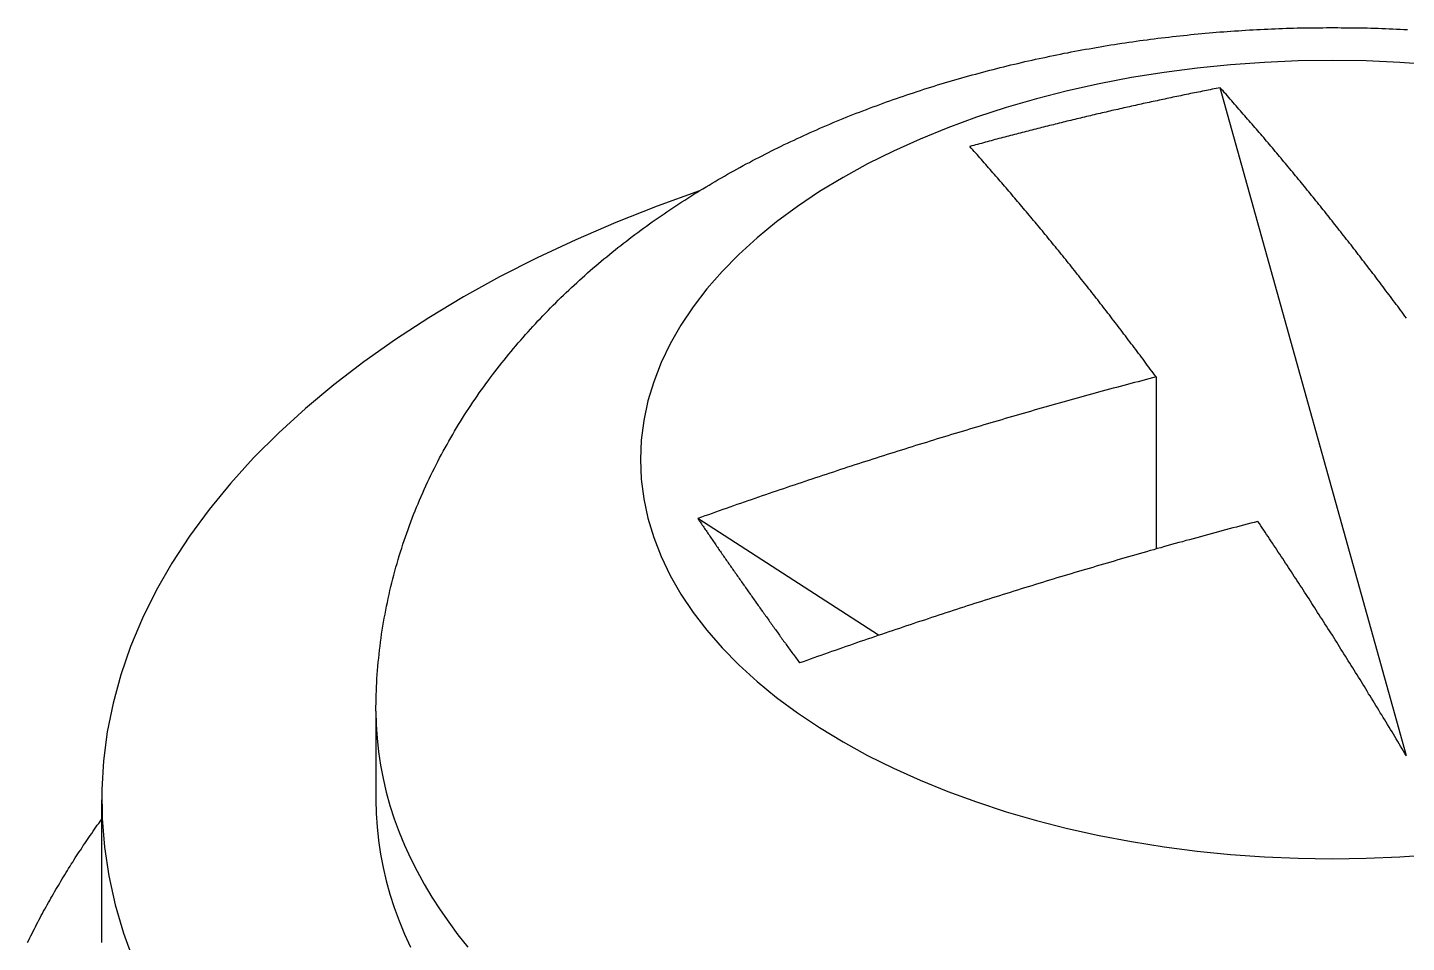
# Model space of a CAD drawing. Extents: x 3.27 to 9.48, y 3.29 to 7.63.
# Drawn here: x 7.5363 to 7.6668, y 7.3046 to 7.3913 of the extents above; entities that cross this region are included whole.
import ezdxf

# ---------------------------------------------------------------- set-up
doc = ezdxf.new("R2010")
doc.units = 0
doc.layers.add('VISIBLE_EDGES_ANSI_', color=7, linetype='CONTINUOUS')
doc.layers.add('VISIBLE_TANGENT_EDGES_ANSI', color=7, linetype='CONTINUOUS')

msp = doc.modelspace()

# ---------------------------------------------------------------- linework, layer by layer
at = {"layer": 'VISIBLE_EDGES_ANSI_'}
for p, q in [((7.66683, 7.32229), (7.6492, 7.38558)), ((7.64313, 7.35819), (7.64313, 7.34189)), ((7.61685, 7.33371), (7.59973, 7.34478)), ((7.56925, 7.32653), (7.56925, 7.31811)), ((7.54327, 7.31811), (7.54327, 7.30461))]:
    msp.add_line(p, q, dxfattribs=at)
for points in [[(7.56925, 7.32653, 0), (7.56925, 7.32691, 0), (7.56926, 7.3273, 0), (7.56927, 7.32768, 0), (7.56928, 7.32807, 0), (7.56929, 7.32846, 0), (7.56931, 7.32884, 0), (7.56933, 7.32923, 0), (7.56935, 7.32961, 0), (7.56938, 7.32999, 0), (7.5694, 7.33038, 0), (7.56944, 7.33076, 0), (7.56947, 7.33115, 0), (7.56951, 7.33153, 0), (7.56955, 7.33191, 0), (7.56959, 7.33229, 0), (7.56964, 7.33267, 0), (7.56969, 7.33306, 0), (7.56974, 7.33344, 0), (7.56979, 7.33382, 0), (7.56985, 7.33419, 0), (7.56991, 7.33457, 0), (7.56997, 7.33495, 0), (7.57004, 7.33533, 0), (7.57011, 7.33571, 0), (7.57018, 7.33608, 0), (7.57025, 7.33646, 0), (7.57033, 7.33683, 0), (7.57041, 7.3372, 0), (7.57049, 7.33758, 0), (7.57058, 7.33795, 0), (7.57067, 7.33832, 0), (7.57076, 7.33869, 0), (7.57085, 7.33906, 0), (7.57095, 7.33942, 0), (7.57104, 7.33979, 0), (7.57114, 7.34016, 0), (7.57125, 7.34052, 0), (7.57135, 7.34088, 0), (7.57146, 7.34125, 0), (7.57157, 7.34161, 0), (7.57169, 7.34197, 0), (7.5718, 7.34233, 0), (7.57192, 7.34268, 0), (7.57204, 7.34304, 0), (7.57217, 7.34339, 0), (7.57229, 7.34375, 0), (7.57242, 7.3441, 0), (7.57255, 7.34445, 0), (7.57268, 7.3448, 0), (7.57282, 7.34515, 0), (7.57296, 7.34549, 0), (7.5731, 7.34584, 0), (7.57324, 7.34618, 0), (7.57338, 7.34652, 0), (7.57353, 7.34686, 0), (7.57368, 7.3472, 0), (7.57383, 7.34754, 0), (7.57398, 7.34788, 0), (7.57414, 7.34821, 0), (7.5743, 7.34854, 0), (7.57446, 7.34888, 0), (7.57462, 7.34921, 0), (7.57478, 7.34953, 0), (7.57494, 7.34986, 0), (7.57511, 7.35019, 0), (7.57528, 7.35051, 0), (7.57545, 7.35083, 0), (7.57563, 7.35116, 0), (7.5758, 7.35147, 0), (7.57598, 7.35179, 0), (7.57616, 7.35211, 0), (7.57634, 7.35242, 0), (7.57652, 7.35274, 0), (7.5767, 7.35305, 0), (7.57689, 7.35336, 0), (7.57708, 7.35367, 0), (7.57727, 7.35398, 0), (7.57746, 7.35428, 0), (7.57765, 7.35459, 0), (7.57784, 7.35489, 0), (7.57804, 7.35519, 0), (7.57824, 7.35549, 0), (7.57844, 7.35579, 0), (7.57864, 7.35608, 0), (7.57884, 7.35638, 0), (7.57904, 7.35667, 0), (7.57925, 7.35696, 0), (7.57946, 7.35725, 0), (7.57967, 7.35754, 0), (7.57988, 7.35783, 0), (7.58009, 7.35812, 0), (7.5803, 7.3584, 0), (7.58051, 7.35868, 0), (7.58073, 7.35896, 0), (7.58095, 7.35924, 0), (7.58116, 7.35952, 0), (7.58138, 7.35979, 0), (7.58161, 7.36007, 0), (7.58183, 7.36034, 0), (7.58205, 7.36061, 0), (7.58228, 7.36088, 0), (7.5825, 7.36115, 0), (7.58273, 7.36141, 0), (7.58296, 7.36168, 0), (7.58319, 7.36194, 0), (7.58342, 7.3622, 0), (7.58365, 7.36246, 0), (7.58388, 7.36272, 0), (7.58412, 7.36298, 0), (7.58435, 7.36323, 0), (7.58459, 7.36349, 0), (7.58483, 7.36374, 0), (7.58506, 7.36399, 0), (7.5853, 7.36424, 0), (7.58555, 7.36449, 0), (7.58579, 7.36474, 0), (7.58603, 7.36498, 0), (7.58627, 7.36522, 0), (7.58652, 7.36547, 0), (7.58677, 7.36571, 0), (7.58701, 7.36595, 0), (7.58726, 7.36618, 0), (7.58751, 7.36642, 0), (7.58776, 7.36666, 0), (7.58801, 7.36689, 0), (7.58826, 7.36712, 0), (7.58852, 7.36735, 0), (7.58877, 7.36758, 0), (7.58903, 7.36781, 0), (7.58928, 7.36804, 0), (7.58954, 7.36826, 0), (7.5898, 7.36848, 0), (7.59006, 7.36871, 0), (7.59032, 7.36893, 0), (7.59058, 7.36915, 0), (7.59084, 7.36937, 0), (7.5911, 7.36958, 0), (7.59137, 7.3698, 0), (7.59163, 7.37001, 0), (7.5919, 7.37023, 0), (7.59216, 7.37044, 0), (7.59243, 7.37065, 0), (7.5927, 7.37086, 0), (7.59297, 7.37106, 0), (7.59324, 7.37127, 0), (7.59351, 7.37148, 0), (7.59378, 7.37168, 0), (7.59405, 7.37188, 0), (7.59432, 7.37208, 0), (7.5946, 7.37228, 0), (7.59487, 7.37248, 0), (7.59515, 7.37268, 0), (7.59542, 7.37288, 0), (7.5957, 7.37307, 0), (7.59598, 7.37326, 0), (7.59626, 7.37346, 0), (7.59653, 7.37365, 0), (7.59681, 7.37384, 0), (7.59709, 7.37403, 0), (7.59737, 7.37421, 0), (7.59766, 7.3744, 0), (7.59794, 7.37459, 0), (7.59822, 7.37477, 0), (7.59851, 7.37495, 0), (7.59879, 7.37513, 0), (7.59907, 7.37531, 0), (7.59936, 7.37549, 0), (7.59965, 7.37567, 0), (7.59993, 7.37585, 0), (7.60022, 7.37602, 0), (7.60051, 7.3762, 0), (7.6008, 7.37637, 0), (7.60109, 7.37654, 0), (7.60138, 7.37672, 0), (7.60167, 7.37689, 0), (7.60196, 7.37705, 0), (7.60225, 7.37722, 0), (7.60255, 7.37739, 0), (7.60284, 7.37755, 0), (7.60313, 7.37772, 0), (7.60343, 7.37788, 0), (7.60372, 7.37804, 0), (7.60402, 7.37821, 0), (7.60432, 7.37837, 0), (7.60461, 7.37852, 0), (7.60491, 7.37868, 0), (7.60521, 7.37884, 0), (7.60551, 7.37899, 0), (7.60581, 7.37915, 0), (7.60611, 7.3793, 0), (7.60641, 7.37945, 0), (7.60671, 7.37961, 0), (7.60701, 7.37976, 0), (7.60731, 7.3799, 0), (7.60762, 7.38005, 0), (7.60792, 7.3802, 0), (7.60823, 7.38035, 0), (7.60853, 7.38049, 0), (7.60884, 7.38063, 0), (7.60914, 7.38078, 0), (7.60945, 7.38092, 0), (7.60976, 7.38106, 0), (7.61006, 7.3812, 0), (7.61037, 7.38134, 0), (7.61068, 7.38147, 0), (7.61099, 7.38161, 0), (7.6113, 7.38175, 0), (7.61161, 7.38188, 0), (7.61192, 7.38201, 0), (7.61223, 7.38215, 0), (7.61254, 7.38228, 0), (7.61285, 7.38241, 0), (7.61317, 7.38254, 0), (7.61348, 7.38266, 0), (7.61379, 7.38279, 0), (7.61411, 7.38292, 0), (7.61442, 7.38304, 0), (7.61474, 7.38317, 0), (7.61505, 7.38329, 0), (7.61537, 7.38341, 0), (7.61569, 7.38353, 0), (7.616, 7.38365, 0), (7.61632, 7.38377, 0), (7.61664, 7.38389, 0), (7.61696, 7.38401, 0), (7.61728, 7.38412, 0), (7.6176, 7.38424, 0), (7.61792, 7.38435, 0), (7.61824, 7.38446, 0), (7.61856, 7.38458, 0), (7.61888, 7.38469, 0), (7.6192, 7.3848, 0), (7.61952, 7.38491, 0), (7.61985, 7.38502, 0), (7.62017, 7.38512, 0), (7.62049, 7.38523, 0), (7.62082, 7.38533, 0), (7.62114, 7.38544, 0), (7.62146, 7.38554, 0), (7.62179, 7.38565, 0), (7.62212, 7.38575, 0), (7.62244, 7.38585, 0), (7.62277, 7.38595, 0), (7.62309, 7.38605, 0), (7.62342, 7.38614, 0), (7.62375, 7.38624, 0), (7.62408, 7.38634, 0), (7.62441, 7.38643, 0), (7.62473, 7.38653, 0), (7.62506, 7.38662, 0), (7.62539, 7.38671, 0), (7.62572, 7.3868, 0), (7.62605, 7.38689, 0), (7.62638, 7.38698, 0), (7.62671, 7.38707, 0), (7.62705, 7.38716, 0), (7.62738, 7.38725, 0), (7.62771, 7.38733, 0), (7.62804, 7.38742, 0), (7.62837, 7.3875, 0), (7.62871, 7.38758, 0), (7.62904, 7.38766, 0), (7.62937, 7.38775, 0), (7.62971, 7.38783, 0), (7.63004, 7.3879, 0), (7.63038, 7.38798, 0), (7.63071, 7.38806, 0), (7.63105, 7.38814, 0), (7.63138, 7.38821, 0), (7.63172, 7.38829, 0), (7.63206, 7.38836, 0), (7.63239, 7.38843, 0), (7.63273, 7.3885, 0), (7.63307, 7.38857, 0), (7.6334, 7.38864, 0), (7.63374, 7.38871, 0), (7.63408, 7.38878, 0), (7.63442, 7.38885, 0), (7.63476, 7.38891, 0), (7.6351, 7.38898, 0), (7.63543, 7.38904, 0), (7.63577, 7.38911, 0), (7.63611, 7.38917, 0), (7.63645, 7.38923, 0), (7.63679, 7.38929, 0), (7.63713, 7.38935, 0), (7.63747, 7.38941, 0), (7.63782, 7.38947, 0), (7.63816, 7.38953, 0), (7.6385, 7.38958, 0), (7.63884, 7.38964, 0), (7.63918, 7.38969, 0), (7.63952, 7.38974, 0), (7.63987, 7.3898, 0), (7.64021, 7.38985, 0), (7.64055, 7.3899, 0), (7.64089, 7.38995, 0), (7.64124, 7.39, 0), (7.64158, 7.39005, 0), (7.64192, 7.39009, 0), (7.64227, 7.39014, 0), (7.64261, 7.39018, 0), (7.64296, 7.39023, 0), (7.6433, 7.39027, 0), (7.64365, 7.39031, 0), (7.64399, 7.39035, 0), (7.64434, 7.39039, 0), (7.64468, 7.39043, 0), (7.64503, 7.39047, 0), (7.64537, 7.39051, 0), (7.64572, 7.39055, 0), (7.64606, 7.39058, 0), (7.64641, 7.39062, 0), (7.64675, 7.39065, 0), (7.6471, 7.39069, 0), (7.64745, 7.39072, 0), (7.64779, 7.39075, 0), (7.64814, 7.39078, 0), (7.64849, 7.39081, 0), (7.64883, 7.39084, 0), (7.64918, 7.39087, 0), (7.64953, 7.39089, 0), (7.64987, 7.39092, 0), (7.65022, 7.39095, 0), (7.65057, 7.39097, 0), (7.65092, 7.39099, 0), (7.65126, 7.39102, 0), (7.65161, 7.39104, 0), (7.65196, 7.39106, 0), (7.65231, 7.39108, 0), (7.65266, 7.3911, 0), (7.653, 7.39111, 0), (7.65335, 7.39113, 0), (7.6537, 7.39115, 0), (7.65405, 7.39116, 0), (7.6544, 7.39118, 0), (7.65475, 7.39119, 0), (7.65509, 7.3912, 0), (7.65544, 7.39122, 0), (7.65579, 7.39123, 0), (7.65614, 7.39124, 0), (7.65649, 7.39125, 0), (7.65684, 7.39125, 0), (7.65719, 7.39126, 0), (7.65754, 7.39127, 0), (7.65788, 7.39127, 0), (7.65823, 7.39128, 0), (7.65858, 7.39128, 0), (7.65893, 7.39128, 0), (7.65928, 7.39129, 0), (7.65963, 7.39129, 0), (7.65998, 7.39129, 0), (7.66033, 7.39129, 0), (7.66067, 7.39128, 0), (7.66102, 7.39128, 0), (7.66137, 7.39128, 0), (7.66172, 7.39127, 0), (7.66207, 7.39127, 0), (7.66242, 7.39126, 0), (7.66277, 7.39125, 0), (7.66312, 7.39125, 0), (7.66347, 7.39124, 0), (7.66381, 7.39123, 0), (7.66416, 7.39122, 0), (7.66451, 7.3912, 0), (7.66486, 7.39119, 0), (7.66521, 7.39118, 0), (7.66556, 7.39116, 0), (7.6659, 7.39115, 0), (7.66625, 7.39113, 0), (7.6666, 7.39112, 0), (7.66695, 7.3911, 0)], [(7.6492, 7.38558, 0), (7.64901, 7.38555, 0), (7.64882, 7.38551, 0), (7.64864, 7.38547, 0), (7.64845, 7.38544, 0), (7.64826, 7.3854, 0), (7.64807, 7.38536, 0), (7.64789, 7.38533, 0), (7.6477, 7.38529, 0), (7.64751, 7.38525, 0), (7.64733, 7.38521, 0), (7.64714, 7.38518, 0), (7.64695, 7.38514, 0), (7.64677, 7.3851, 0), (7.64658, 7.38506, 0), (7.64639, 7.38503, 0), (7.64621, 7.38499, 0), (7.64602, 7.38495, 0), (7.64583, 7.38491, 0), (7.64565, 7.38487, 0), (7.64546, 7.38483, 0), (7.64527, 7.3848, 0), (7.64509, 7.38476, 0), (7.6449, 7.38472, 0), (7.64471, 7.38468, 0), (7.64453, 7.38464, 0), (7.64434, 7.3846, 0), (7.64416, 7.38456, 0), (7.64397, 7.38452, 0), (7.64378, 7.38448, 0), (7.6436, 7.38444, 0), (7.64341, 7.3844, 0), (7.64322, 7.38436, 0), (7.64304, 7.38432, 0), (7.64285, 7.38428, 0), (7.64267, 7.38424, 0), (7.64248, 7.3842, 0), (7.64229, 7.38416, 0), (7.64211, 7.38412, 0), (7.64192, 7.38408, 0), (7.64173, 7.38404, 0), (7.64155, 7.384, 0), (7.64136, 7.38396, 0), (7.64118, 7.38392, 0), (7.64099, 7.38388, 0), (7.64081, 7.38383, 0), (7.64062, 7.38379, 0), (7.64043, 7.38375, 0), (7.64025, 7.38371, 0), (7.64006, 7.38367, 0), (7.63988, 7.38363, 0), (7.63969, 7.38358, 0), (7.63951, 7.38354, 0), (7.63932, 7.3835, 0), (7.63913, 7.38346, 0), (7.63895, 7.38342, 0), (7.63876, 7.38337, 0), (7.63858, 7.38333, 0), (7.63839, 7.38329, 0), (7.63821, 7.38324, 0), (7.63802, 7.3832, 0), (7.63784, 7.38316, 0), (7.63765, 7.38312, 0), (7.63747, 7.38307, 0), (7.63728, 7.38303, 0), (7.63709, 7.38299, 0), (7.63691, 7.38294, 0), (7.63672, 7.3829, 0), (7.63654, 7.38285, 0), (7.63635, 7.38281, 0), (7.63617, 7.38277, 0), (7.63598, 7.38272, 0), (7.6358, 7.38268, 0), (7.63561, 7.38263, 0), (7.63543, 7.38259, 0), (7.63524, 7.38254, 0), (7.63506, 7.3825, 0), (7.63487, 7.38245, 0), (7.63469, 7.38241, 0), (7.6345, 7.38236, 0), (7.63432, 7.38232, 0), (7.63414, 7.38227, 0), (7.63395, 7.38223, 0), (7.63377, 7.38218, 0), (7.63358, 7.38214, 0), (7.6334, 7.38209, 0), (7.63321, 7.38205, 0), (7.63303, 7.382, 0), (7.63284, 7.38195, 0), (7.63266, 7.38191, 0), (7.63247, 7.38186, 0), (7.63229, 7.38181, 0), (7.63211, 7.38177, 0), (7.63192, 7.38172, 0), (7.63174, 7.38167, 0), (7.63155, 7.38163, 0), (7.63137, 7.38158, 0), (7.63118, 7.38153, 0), (7.631, 7.38149, 0), (7.63082, 7.38144, 0), (7.63063, 7.38139, 0), (7.63045, 7.38134, 0), (7.63026, 7.3813, 0), (7.63008, 7.38125, 0), (7.6299, 7.3812, 0), (7.62971, 7.38115, 0), (7.62953, 7.38111, 0), (7.62934, 7.38106, 0), (7.62916, 7.38101, 0), (7.62898, 7.38096, 0), (7.62879, 7.38091, 0), (7.62861, 7.38086, 0), (7.62842, 7.38081, 0), (7.62824, 7.38077, 0), (7.62806, 7.38072, 0), (7.62787, 7.38067, 0), (7.62769, 7.38062, 0), (7.62751, 7.38057, 0), (7.62732, 7.38052, 0), (7.62714, 7.38047, 0), (7.62696, 7.38042, 0), (7.62677, 7.38037, 0), (7.62659, 7.38032, 0), (7.62641, 7.38027, 0), (7.62622, 7.38022, 0), (7.62604, 7.38017, 0), (7.62586, 7.38012, 0), (7.62567, 7.38007, 0), (7.62549, 7.38002, 0)], [(7.66684, 7.36375, 0), (7.6667, 7.36394, 0), (7.66656, 7.36413, 0), (7.66642, 7.36432, 0), (7.66628, 7.3645, 0), (7.66615, 7.36469, 0), (7.66601, 7.36488, 0), (7.66587, 7.36506, 0), (7.66573, 7.36525, 0), (7.66559, 7.36543, 0), (7.66546, 7.36562, 0), (7.66532, 7.3658, 0), (7.66518, 7.36599, 0), (7.66504, 7.36617, 0), (7.6649, 7.36635, 0), (7.66476, 7.36654, 0), (7.66463, 7.36672, 0), (7.66449, 7.36691, 0), (7.66435, 7.36709, 0), (7.66421, 7.36727, 0), (7.66407, 7.36745, 0), (7.66393, 7.36764, 0), (7.6638, 7.36782, 0), (7.66366, 7.368, 0), (7.66352, 7.36818, 0), (7.66338, 7.36836, 0), (7.66324, 7.36854, 0), (7.66311, 7.36872, 0), (7.66297, 7.3689, 0), (7.66283, 7.36908, 0), (7.66269, 7.36926, 0), (7.66255, 7.36944, 0), (7.66241, 7.36962, 0), (7.66228, 7.3698, 0), (7.66214, 7.36998, 0), (7.662, 7.37016, 0), (7.66186, 7.37034, 0), (7.66172, 7.37051, 0), (7.66159, 7.37069, 0), (7.66145, 7.37087, 0), (7.66131, 7.37105, 0), (7.66117, 7.37122, 0), (7.66103, 7.3714, 0), (7.66089, 7.37158, 0), (7.66076, 7.37175, 0), (7.66062, 7.37193, 0), (7.66048, 7.3721, 0), (7.66034, 7.37228, 0), (7.6602, 7.37245, 0), (7.66007, 7.37263, 0), (7.65993, 7.3728, 0), (7.65979, 7.37298, 0), (7.65965, 7.37315, 0), (7.65951, 7.37333, 0), (7.65938, 7.3735, 0), (7.65924, 7.37367, 0), (7.6591, 7.37385, 0), (7.65896, 7.37402, 0), (7.65882, 7.37419, 0), (7.65869, 7.37436, 0), (7.65855, 7.37453, 0), (7.65841, 7.37471, 0), (7.65827, 7.37488, 0), (7.65814, 7.37505, 0), (7.658, 7.37522, 0), (7.65786, 7.37539, 0), (7.65772, 7.37556, 0), (7.65758, 7.37573, 0), (7.65745, 7.3759, 0), (7.65731, 7.37607, 0), (7.65717, 7.37624, 0), (7.65703, 7.37641, 0), (7.65689, 7.37658, 0), (7.65676, 7.37674, 0), (7.65662, 7.37691, 0), (7.65648, 7.37708, 0), (7.65634, 7.37725, 0), (7.65621, 7.37741, 0), (7.65607, 7.37758, 0), (7.65593, 7.37775, 0), (7.65579, 7.37791, 0), (7.65565, 7.37808, 0), (7.65552, 7.37825, 0), (7.65538, 7.37841, 0), (7.65524, 7.37858, 0), (7.6551, 7.37874, 0), (7.65497, 7.37891, 0), (7.65483, 7.37907, 0), (7.65469, 7.37924, 0), (7.65455, 7.3794, 0), (7.65442, 7.37956, 0), (7.65428, 7.37973, 0), (7.65414, 7.37989, 0), (7.654, 7.38005, 0), (7.65387, 7.38022, 0), (7.65373, 7.38038, 0), (7.65359, 7.38054, 0), (7.65345, 7.3807, 0), (7.65332, 7.38086, 0), (7.65318, 7.38103, 0), (7.65304, 7.38119, 0), (7.6529, 7.38135, 0), (7.65277, 7.38151, 0), (7.65263, 7.38167, 0), (7.65249, 7.38183, 0), (7.65235, 7.38199, 0), (7.65222, 7.38215, 0), (7.65208, 7.38231, 0), (7.65194, 7.38246, 0), (7.6518, 7.38262, 0), (7.65167, 7.38278, 0), (7.65153, 7.38294, 0), (7.65139, 7.3831, 0), (7.65125, 7.38325, 0), (7.65112, 7.38341, 0), (7.65098, 7.38357, 0), (7.65084, 7.38373, 0), (7.65071, 7.38388, 0), (7.65057, 7.38404, 0), (7.65043, 7.38419, 0), (7.65029, 7.38435, 0), (7.65016, 7.3845, 0), (7.65002, 7.38466, 0), (7.64988, 7.38481, 0), (7.64975, 7.38497, 0), (7.64961, 7.38512, 0), (7.64947, 7.38528, 0), (7.64933, 7.38543, 0), (7.6492, 7.38558, 0)], [(7.64313, 7.35819, 0), (7.64299, 7.35838, 0), (7.64285, 7.35857, 0), (7.64272, 7.35875, 0), (7.64258, 7.35894, 0), (7.64244, 7.35913, 0), (7.6423, 7.35931, 0), (7.64216, 7.3595, 0), (7.64202, 7.35968, 0), (7.64189, 7.35987, 0), (7.64175, 7.36005, 0), (7.64161, 7.36024, 0), (7.64147, 7.36042, 0), (7.64133, 7.36061, 0), (7.6412, 7.36079, 0), (7.64106, 7.36097, 0), (7.64092, 7.36116, 0), (7.64078, 7.36134, 0), (7.64064, 7.36152, 0), (7.6405, 7.36171, 0), (7.64037, 7.36189, 0), (7.64023, 7.36207, 0), (7.64009, 7.36225, 0), (7.63995, 7.36244, 0), (7.63981, 7.36262, 0), (7.63967, 7.3628, 0), (7.63954, 7.36298, 0), (7.6394, 7.36316, 0), (7.63926, 7.36334, 0), (7.63912, 7.36352, 0), (7.63898, 7.3637, 0), (7.63885, 7.36388, 0), (7.63871, 7.36406, 0), (7.63857, 7.36424, 0), (7.63843, 7.36442, 0), (7.63829, 7.3646, 0), (7.63815, 7.36477, 0), (7.63802, 7.36495, 0), (7.63788, 7.36513, 0), (7.63774, 7.36531, 0), (7.6376, 7.36548, 0), (7.63746, 7.36566, 0), (7.63733, 7.36584, 0), (7.63719, 7.36601, 0), (7.63705, 7.36619, 0), (7.63691, 7.36637, 0), (7.63677, 7.36654, 0), (7.63664, 7.36672, 0), (7.6365, 7.36689, 0), (7.63636, 7.36707, 0), (7.63622, 7.36724, 0), (7.63608, 7.36741, 0), (7.63595, 7.36759, 0), (7.63581, 7.36776, 0), (7.63567, 7.36794, 0), (7.63553, 7.36811, 0), (7.63539, 7.36828, 0), (7.63526, 7.36845, 0), (7.63512, 7.36863, 0), (7.63498, 7.3688, 0), (7.63484, 7.36897, 0), (7.6347, 7.36914, 0), (7.63457, 7.36931, 0), (7.63443, 7.36948, 0), (7.63429, 7.36966, 0), (7.63415, 7.36983, 0), (7.63401, 7.37, 0), (7.63388, 7.37017, 0), (7.63374, 7.37034, 0), (7.6336, 7.37051, 0), (7.63346, 7.37067, 0), (7.63333, 7.37084, 0), (7.63319, 7.37101, 0), (7.63305, 7.37118, 0), (7.63291, 7.37135, 0), (7.63277, 7.37152, 0), (7.63264, 7.37168, 0), (7.6325, 7.37185, 0), (7.63236, 7.37202, 0), (7.63222, 7.37218, 0), (7.63209, 7.37235, 0), (7.63195, 7.37252, 0), (7.63181, 7.37268, 0), (7.63167, 7.37285, 0), (7.63153, 7.37301, 0), (7.6314, 7.37318, 0), (7.63126, 7.37334, 0), (7.63112, 7.37351, 0), (7.63098, 7.37367, 0), (7.63085, 7.37384, 0), (7.63071, 7.374, 0), (7.63057, 7.37416, 0), (7.63043, 7.37433, 0), (7.6303, 7.37449, 0), (7.63016, 7.37465, 0), (7.63002, 7.37482, 0), (7.62988, 7.37498, 0), (7.62975, 7.37514, 0), (7.62961, 7.3753, 0), (7.62947, 7.37546, 0), (7.62933, 7.37562, 0), (7.6292, 7.37578, 0), (7.62906, 7.37594, 0), (7.62892, 7.3761, 0), (7.62878, 7.37626, 0), (7.62865, 7.37642, 0), (7.62851, 7.37658, 0), (7.62837, 7.37674, 0), (7.62823, 7.3769, 0), (7.6281, 7.37706, 0), (7.62796, 7.37722, 0), (7.62782, 7.37738, 0), (7.62768, 7.37753, 0), (7.62755, 7.37769, 0), (7.62741, 7.37785, 0), (7.62727, 7.37801, 0), (7.62714, 7.37816, 0), (7.627, 7.37832, 0), (7.62686, 7.37847, 0), (7.62672, 7.37863, 0), (7.62659, 7.37879, 0), (7.62645, 7.37894, 0), (7.62631, 7.3791, 0), (7.62618, 7.37925, 0), (7.62604, 7.37941, 0), (7.6259, 7.37956, 0), (7.62576, 7.37971, 0), (7.62563, 7.37987, 0), (7.62549, 7.38002, 0)], [(7.5999, 7.37583, 0), (7.59589, 7.37437, 0), (7.59198, 7.37283, 0), (7.58818, 7.37119, 0), (7.58451, 7.36947, 0), (7.58095, 7.36766, 0), (7.57753, 7.36577, 0), (7.57425, 7.3638, 0), (7.5711, 7.36175, 0), (7.5681, 7.35963, 0), (7.56526, 7.35745, 0), (7.56257, 7.3552, 0), (7.56004, 7.35288, 0), (7.55767, 7.35052, 0), (7.55547, 7.34809, 0), (7.55345, 7.34562, 0), (7.5516, 7.3431, 0), (7.54993, 7.34054, 0), (7.54844, 7.33795, 0), (7.54714, 7.33532, 0), (7.54602, 7.33266, 0), (7.54509, 7.32998, 0), (7.54435, 7.32728, 0), (7.5438, 7.32456, 0), (7.54345, 7.32183, 0), (7.54328, 7.3191, 0), (7.54331, 7.31636, 0), (7.54353, 7.31363, 0), (7.54394, 7.31091, 0), (7.54454, 7.30819, 0), (7.54533, 7.3055, 0), (7.54632, 7.30282, 0)], [(7.64313, 7.35819, 0), (7.64279, 7.3581, 0), (7.64245, 7.35801, 0), (7.64211, 7.35792, 0), (7.64177, 7.35783, 0), (7.64143, 7.35774, 0), (7.64109, 7.35765, 0), (7.64075, 7.35756, 0), (7.64041, 7.35747, 0), (7.64007, 7.35738, 0), (7.63973, 7.35729, 0), (7.63939, 7.3572, 0), (7.63905, 7.35711, 0), (7.63871, 7.35702, 0), (7.63837, 7.35692, 0), (7.63803, 7.35683, 0), (7.63769, 7.35674, 0), (7.63735, 7.35665, 0), (7.63701, 7.35655, 0), (7.63667, 7.35646, 0), (7.63633, 7.35636, 0), (7.63599, 7.35627, 0), (7.63565, 7.35618, 0), (7.63531, 7.35608, 0), (7.63497, 7.35599, 0), (7.63463, 7.35589, 0), (7.63429, 7.3558, 0), (7.63395, 7.3557, 0), (7.63361, 7.35561, 0), (7.63327, 7.35551, 0), (7.63293, 7.35541, 0), (7.63259, 7.35532, 0), (7.63225, 7.35522, 0), (7.63191, 7.35512, 0), (7.63157, 7.35503, 0), (7.63123, 7.35493, 0), (7.63089, 7.35483, 0), (7.63055, 7.35473, 0), (7.63021, 7.35464, 0), (7.62987, 7.35454, 0), (7.62953, 7.35444, 0), (7.62919, 7.35434, 0), (7.62885, 7.35424, 0), (7.62851, 7.35414, 0), (7.62817, 7.35404, 0), (7.62783, 7.35394, 0), (7.62749, 7.35384, 0), (7.62715, 7.35374, 0), (7.62681, 7.35364, 0), (7.62647, 7.35354, 0), (7.62613, 7.35344, 0), (7.62579, 7.35334, 0), (7.62545, 7.35323, 0), (7.62511, 7.35313, 0), (7.62477, 7.35303, 0), (7.62444, 7.35293, 0), (7.6241, 7.35282, 0), (7.62376, 7.35272, 0), (7.62342, 7.35262, 0), (7.62308, 7.35252, 0), (7.62274, 7.35241, 0), (7.6224, 7.35231, 0), (7.62206, 7.3522, 0), (7.62172, 7.3521, 0), (7.62138, 7.35199, 0), (7.62104, 7.35189, 0), (7.6207, 7.35178, 0), (7.62036, 7.35168, 0), (7.62002, 7.35157, 0), (7.61969, 7.35147, 0), (7.61935, 7.35136, 0), (7.61901, 7.35125, 0), (7.61867, 7.35115, 0), (7.61833, 7.35104, 0), (7.61799, 7.35093, 0), (7.61765, 7.35083, 0), (7.61731, 7.35072, 0), (7.61697, 7.35061, 0), (7.61663, 7.3505, 0), (7.6163, 7.35039, 0), (7.61596, 7.35028, 0), (7.61562, 7.35018, 0), (7.61528, 7.35007, 0), (7.61494, 7.34996, 0), (7.6146, 7.34985, 0), (7.61426, 7.34974, 0), (7.61392, 7.34963, 0), (7.61359, 7.34952, 0), (7.61325, 7.34941, 0), (7.61291, 7.3493, 0), (7.61257, 7.34918, 0), (7.61223, 7.34907, 0), (7.61189, 7.34896, 0), (7.61155, 7.34885, 0), (7.61122, 7.34874, 0), (7.61088, 7.34862, 0), (7.61054, 7.34851, 0), (7.6102, 7.3484, 0), (7.60986, 7.34829, 0), (7.60952, 7.34817, 0), (7.60919, 7.34806, 0), (7.60885, 7.34795, 0), (7.60851, 7.34783, 0), (7.60817, 7.34772, 0), (7.60783, 7.3476, 0), (7.6075, 7.34749, 0), (7.60716, 7.34737, 0), (7.60682, 7.34726, 0), (7.60648, 7.34714, 0), (7.60614, 7.34703, 0), (7.60581, 7.34691, 0), (7.60547, 7.34679, 0), (7.60513, 7.34668, 0), (7.60479, 7.34656, 0), (7.60446, 7.34644, 0), (7.60412, 7.34633, 0), (7.60378, 7.34621, 0), (7.60344, 7.34609, 0), (7.6031, 7.34597, 0), (7.60277, 7.34585, 0), (7.60243, 7.34573, 0), (7.60209, 7.34562, 0), (7.60175, 7.3455, 0), (7.60142, 7.34538, 0), (7.60108, 7.34526, 0), (7.60074, 7.34514, 0), (7.60041, 7.34502, 0), (7.60007, 7.3449, 0), (7.59973, 7.34478, 0)], [(7.59973, 7.34478, 0), (7.5998, 7.34467, 0), (7.59987, 7.34457, 0), (7.59994, 7.34447, 0), (7.60001, 7.34436, 0), (7.60008, 7.34426, 0), (7.60015, 7.34415, 0), (7.60023, 7.34405, 0), (7.6003, 7.34395, 0), (7.60037, 7.34384, 0), (7.60044, 7.34374, 0), (7.60051, 7.34363, 0), (7.60058, 7.34353, 0), (7.60065, 7.34342, 0), (7.60072, 7.34332, 0), (7.6008, 7.34322, 0), (7.60087, 7.34311, 0), (7.60094, 7.34301, 0), (7.60101, 7.3429, 0), (7.60108, 7.3428, 0), (7.60115, 7.34269, 0), (7.60123, 7.34259, 0), (7.6013, 7.34248, 0), (7.60137, 7.34238, 0), (7.60144, 7.34227, 0), (7.60151, 7.34217, 0), (7.60159, 7.34206, 0), (7.60166, 7.34196, 0), (7.60173, 7.34185, 0), (7.6018, 7.34175, 0), (7.60188, 7.34164, 0), (7.60195, 7.34154, 0), (7.60202, 7.34143, 0), (7.6021, 7.34133, 0), (7.60217, 7.34122, 0), (7.60224, 7.34112, 0), (7.60232, 7.34101, 0), (7.60239, 7.3409, 0), (7.60246, 7.3408, 0), (7.60253, 7.34069, 0), (7.60261, 7.34059, 0), (7.60268, 7.34048, 0), (7.60276, 7.34038, 0), (7.60283, 7.34027, 0), (7.6029, 7.34016, 0), (7.60298, 7.34006, 0), (7.60305, 7.33995, 0), (7.60312, 7.33985, 0), (7.6032, 7.33974, 0), (7.60327, 7.33963, 0), (7.60335, 7.33953, 0), (7.60342, 7.33942, 0), (7.6035, 7.33931, 0), (7.60357, 7.33921, 0), (7.60364, 7.3391, 0), (7.60372, 7.339, 0), (7.60379, 7.33889, 0), (7.60387, 7.33878, 0), (7.60394, 7.33868, 0), (7.60402, 7.33857, 0), (7.60409, 7.33846, 0), (7.60417, 7.33836, 0), (7.60424, 7.33825, 0), (7.60432, 7.33814, 0), (7.60439, 7.33803, 0), (7.60447, 7.33793, 0), (7.60454, 7.33782, 0), (7.60462, 7.33771, 0), (7.6047, 7.33761, 0), (7.60477, 7.3375, 0), (7.60485, 7.33739, 0), (7.60492, 7.33729, 0), (7.605, 7.33718, 0), (7.60507, 7.33707, 0), (7.60515, 7.33696, 0), (7.60523, 7.33686, 0), (7.6053, 7.33675, 0), (7.60538, 7.33664, 0), (7.60546, 7.33653, 0), (7.60553, 7.33643, 0), (7.60561, 7.33632, 0), (7.60568, 7.33621, 0), (7.60576, 7.3361, 0), (7.60584, 7.33599, 0), (7.60591, 7.33589, 0), (7.60599, 7.33578, 0), (7.60607, 7.33567, 0), (7.60615, 7.33556, 0), (7.60622, 7.33545, 0), (7.6063, 7.33535, 0), (7.60638, 7.33524, 0), (7.60645, 7.33513, 0), (7.60653, 7.33502, 0), (7.60661, 7.33491, 0), (7.60669, 7.3348, 0), (7.60676, 7.3347, 0), (7.60684, 7.33459, 0), (7.60692, 7.33448, 0), (7.607, 7.33437, 0), (7.60708, 7.33426, 0), (7.60715, 7.33415, 0), (7.60723, 7.33404, 0), (7.60731, 7.33394, 0), (7.60739, 7.33383, 0), (7.60747, 7.33372, 0), (7.60754, 7.33361, 0), (7.60762, 7.3335, 0), (7.6077, 7.33339, 0), (7.60778, 7.33328, 0), (7.60786, 7.33317, 0), (7.60794, 7.33306, 0), (7.60802, 7.33295, 0), (7.6081, 7.33285, 0), (7.60817, 7.33274, 0), (7.60825, 7.33263, 0), (7.60833, 7.33252, 0), (7.60841, 7.33241, 0), (7.60849, 7.3323, 0), (7.60857, 7.33219, 0), (7.60865, 7.33208, 0), (7.60873, 7.33197, 0), (7.60881, 7.33186, 0), (7.60889, 7.33175, 0), (7.60897, 7.33164, 0), (7.60905, 7.33153, 0), (7.60913, 7.33142, 0), (7.60921, 7.33131, 0), (7.60929, 7.3312, 0), (7.60937, 7.33109, 0)], [(7.65277, 7.3445, 0), (7.65243, 7.34441, 0), (7.65209, 7.34433, 0), (7.65175, 7.34424, 0), (7.65141, 7.34415, 0), (7.65107, 7.34406, 0), (7.65073, 7.34397, 0), (7.65039, 7.34388, 0), (7.65005, 7.34379, 0), (7.64971, 7.34369, 0), (7.64937, 7.3436, 0), (7.64903, 7.34351, 0), (7.64868, 7.34342, 0), (7.64834, 7.34333, 0), (7.648, 7.34324, 0), (7.64766, 7.34314, 0), (7.64732, 7.34305, 0), (7.64698, 7.34296, 0), (7.64664, 7.34286, 0), (7.6463, 7.34277, 0), (7.64596, 7.34268, 0), (7.64562, 7.34258, 0), (7.64528, 7.34249, 0), (7.64494, 7.3424, 0), (7.6446, 7.3423, 0), (7.64426, 7.34221, 0), (7.64392, 7.34211, 0), (7.64358, 7.34201, 0), (7.64324, 7.34192, 0), (7.6429, 7.34182, 0), (7.64256, 7.34173, 0), (7.64222, 7.34163, 0), (7.64188, 7.34153, 0), (7.64154, 7.34144, 0), (7.6412, 7.34134, 0), (7.64086, 7.34124, 0), (7.64052, 7.34114, 0), (7.64018, 7.34105, 0), (7.63985, 7.34095, 0), (7.63951, 7.34085, 0), (7.63917, 7.34075, 0), (7.63883, 7.34065, 0), (7.63849, 7.34055, 0), (7.63815, 7.34045, 0), (7.63781, 7.34035, 0), (7.63747, 7.34025, 0), (7.63713, 7.34015, 0), (7.63679, 7.34005, 0), (7.63645, 7.33995, 0), (7.63611, 7.33985, 0), (7.63577, 7.33975, 0), (7.63543, 7.33965, 0), (7.63509, 7.33955, 0), (7.63475, 7.33945, 0), (7.63441, 7.33934, 0), (7.63407, 7.33924, 0), (7.63373, 7.33914, 0), (7.63339, 7.33903, 0), (7.63305, 7.33893, 0), (7.63271, 7.33883, 0), (7.63237, 7.33872, 0), (7.63204, 7.33862, 0), (7.6317, 7.33852, 0), (7.63136, 7.33841, 0), (7.63102, 7.33831, 0), (7.63068, 7.3382, 0), (7.63034, 7.3381, 0), (7.63, 7.33799, 0), (7.62966, 7.33789, 0), (7.62932, 7.33778, 0), (7.62898, 7.33767, 0), (7.62864, 7.33757, 0), (7.6283, 7.33746, 0), (7.62797, 7.33735, 0), (7.62763, 7.33725, 0), (7.62729, 7.33714, 0), (7.62695, 7.33703, 0), (7.62661, 7.33692, 0), (7.62627, 7.33681, 0), (7.62593, 7.33671, 0), (7.62559, 7.3366, 0), (7.62525, 7.33649, 0), (7.62492, 7.33638, 0), (7.62458, 7.33627, 0), (7.62424, 7.33616, 0), (7.6239, 7.33605, 0), (7.62356, 7.33594, 0), (7.62322, 7.33583, 0), (7.62288, 7.33572, 0), (7.62255, 7.33561, 0), (7.62221, 7.3355, 0), (7.62187, 7.33539, 0), (7.62153, 7.33527, 0), (7.62119, 7.33516, 0), (7.62085, 7.33505, 0), (7.62051, 7.33494, 0), (7.62018, 7.33482, 0), (7.61984, 7.33471, 0), (7.6195, 7.3346, 0), (7.61916, 7.33449, 0), (7.61882, 7.33437, 0), (7.61848, 7.33426, 0), (7.61815, 7.33414, 0), (7.61781, 7.33403, 0), (7.61747, 7.33391, 0), (7.61713, 7.3338, 0), (7.61679, 7.33368, 0), (7.61646, 7.33357, 0), (7.61612, 7.33345, 0), (7.61578, 7.33334, 0), (7.61544, 7.33322, 0), (7.6151, 7.33311, 0), (7.61477, 7.33299, 0), (7.61443, 7.33287, 0), (7.61409, 7.33276, 0), (7.61375, 7.33264, 0), (7.61342, 7.33252, 0), (7.61308, 7.3324, 0), (7.61274, 7.33228, 0), (7.6124, 7.33217, 0), (7.61207, 7.33205, 0), (7.61173, 7.33193, 0), (7.61139, 7.33181, 0), (7.61105, 7.33169, 0), (7.61072, 7.33157, 0), (7.61038, 7.33145, 0), (7.61004, 7.33133, 0), (7.6097, 7.33121, 0), (7.60937, 7.33109, 0)], [(7.66684, 7.32228, 0), (7.6667, 7.32251, 0), (7.66657, 7.32274, 0), (7.66643, 7.32297, 0), (7.66629, 7.3232, 0), (7.66615, 7.32343, 0), (7.66602, 7.32366, 0), (7.66588, 7.32389, 0), (7.66574, 7.32411, 0), (7.6656, 7.32434, 0), (7.66547, 7.32457, 0), (7.66533, 7.3248, 0), (7.66519, 7.32502, 0), (7.66505, 7.32525, 0), (7.66491, 7.32548, 0), (7.66478, 7.32571, 0), (7.66464, 7.32593, 0), (7.6645, 7.32616, 0), (7.66436, 7.32638, 0), (7.66423, 7.32661, 0), (7.66409, 7.32684, 0), (7.66395, 7.32706, 0), (7.66381, 7.32729, 0), (7.66368, 7.32751, 0), (7.66354, 7.32774, 0), (7.6634, 7.32796, 0), (7.66326, 7.32818, 0), (7.66312, 7.32841, 0), (7.66299, 7.32863, 0), (7.66285, 7.32885, 0), (7.66271, 7.32908, 0), (7.66257, 7.3293, 0), (7.66244, 7.32952, 0), (7.6623, 7.32975, 0), (7.66216, 7.32997, 0), (7.66202, 7.33019, 0), (7.66188, 7.33041, 0), (7.66175, 7.33063, 0), (7.66161, 7.33085, 0), (7.66147, 7.33107, 0), (7.66133, 7.3313, 0), (7.66119, 7.33152, 0), (7.66106, 7.33174, 0), (7.66092, 7.33196, 0), (7.66078, 7.33218, 0), (7.66064, 7.3324, 0), (7.66051, 7.33261, 0), (7.66037, 7.33283, 0), (7.66023, 7.33305, 0), (7.66009, 7.33327, 0), (7.65995, 7.33349, 0), (7.65982, 7.33371, 0), (7.65968, 7.33393, 0), (7.65954, 7.33414, 0), (7.6594, 7.33436, 0), (7.65926, 7.33458, 0), (7.65912, 7.33479, 0), (7.65899, 7.33501, 0), (7.65885, 7.33523, 0), (7.65871, 7.33544, 0), (7.65857, 7.33566, 0), (7.65843, 7.33587, 0), (7.6583, 7.33609, 0), (7.65816, 7.33631, 0), (7.65802, 7.33652, 0), (7.65788, 7.33673, 0), (7.65774, 7.33695, 0), (7.65761, 7.33716, 0), (7.65747, 7.33738, 0), (7.65733, 7.33759, 0), (7.65719, 7.3378, 0), (7.65705, 7.33802, 0), (7.65692, 7.33823, 0), (7.65678, 7.33844, 0), (7.65664, 7.33866, 0), (7.6565, 7.33887, 0), (7.65636, 7.33908, 0), (7.65622, 7.33929, 0), (7.65609, 7.3395, 0), (7.65595, 7.33971, 0), (7.65581, 7.33993, 0), (7.65567, 7.34014, 0), (7.65553, 7.34035, 0), (7.65539, 7.34056, 0), (7.65526, 7.34077, 0), (7.65512, 7.34098, 0), (7.65498, 7.34119, 0), (7.65484, 7.3414, 0), (7.6547, 7.3416, 0), (7.65457, 7.34181, 0), (7.65443, 7.34202, 0), (7.65429, 7.34223, 0), (7.65415, 7.34244, 0), (7.65401, 7.34265, 0), (7.65387, 7.34285, 0), (7.65374, 7.34306, 0), (7.6536, 7.34327, 0), (7.65346, 7.34347, 0), (7.65332, 7.34368, 0), (7.65318, 7.34389, 0), (7.65304, 7.34409, 0), (7.65291, 7.3443, 0), (7.65277, 7.3445, 0)], [(7.56925, 7.31811, 0), (7.56928, 7.31683, 0), (7.56936, 7.31555, 0), (7.5695, 7.31427, 0), (7.56969, 7.31299, 0), (7.56993, 7.31171, 0), (7.57023, 7.31044, 0), (7.57058, 7.30918, 0), (7.57099, 7.30792, 0), (7.57145, 7.30666, 0), (7.57197, 7.30541, 0), (7.57253, 7.30417, 0)], [(7.53626, 7.30461, 0), (7.53637, 7.30482, 0), (7.53647, 7.30504, 0), (7.53658, 7.30525, 0), (7.53669, 7.30546, 0), (7.53679, 7.30567, 0), (7.5369, 7.30589, 0), (7.53701, 7.3061, 0), (7.53712, 7.30631, 0), (7.53723, 7.30652, 0), (7.53734, 7.30673, 0), (7.53745, 7.30694, 0), (7.53756, 7.30715, 0), (7.53767, 7.30735, 0), (7.53778, 7.30756, 0), (7.5379, 7.30777, 0), (7.53801, 7.30798, 0), (7.53812, 7.30818, 0), (7.53824, 7.30839, 0), (7.53836, 7.3086, 0), (7.53847, 7.3088, 0), (7.53859, 7.30901, 0), (7.5387, 7.30921, 0), (7.53882, 7.30941, 0), (7.53894, 7.30962, 0), (7.53906, 7.30982, 0), (7.53918, 7.31002, 0), (7.5393, 7.31023, 0), (7.53942, 7.31043, 0), (7.53954, 7.31063, 0), (7.53966, 7.31083, 0), (7.53978, 7.31103, 0), (7.53991, 7.31123, 0), (7.54003, 7.31143, 0), (7.54015, 7.31163, 0), (7.54028, 7.31183, 0), (7.5404, 7.31203, 0), (7.54053, 7.31222, 0), (7.54065, 7.31242, 0), (7.54078, 7.31262, 0), (7.5409, 7.31281, 0), (7.54103, 7.31301, 0), (7.54116, 7.31321, 0), (7.54129, 7.3134, 0), (7.54142, 7.3136, 0), (7.54154, 7.31379, 0), (7.54167, 7.31398, 0), (7.5418, 7.31418, 0), (7.54194, 7.31437, 0), (7.54207, 7.31456, 0), (7.5422, 7.31475, 0), (7.54233, 7.31494, 0), (7.54246, 7.31514, 0), (7.5426, 7.31533, 0), (7.54273, 7.31552, 0), (7.54286, 7.31571, 0), (7.543, 7.31589, 0), (7.54313, 7.31608, 0), (7.54327, 7.31627, 0)]]:
    msp.add_polyline3d(points, dxfattribs=at)
at = {"layer": 'VISIBLE_TANGENT_EDGES_ANSI'}
for points in [[(7.66941, 7.38777, 0), (7.66622, 7.38799, 0), (7.66302, 7.38813, 0), (7.6598, 7.38818, 0), (7.65659, 7.38813, 0), (7.65338, 7.38799, 0), (7.65019, 7.38777, 0), (7.64702, 7.38745, 0), (7.64389, 7.38704, 0), (7.64079, 7.38655, 0), (7.63773, 7.38597, 0), (7.63474, 7.3853, 0), (7.6318, 7.38454, 0), (7.62892, 7.38371, 0), (7.62613, 7.3828, 0), (7.62341, 7.3818, 0), (7.62078, 7.38073, 0), (7.61825, 7.37959, 0), (7.61581, 7.37838, 0), (7.61348, 7.3771, 0), (7.61127, 7.37575, 0), (7.60917, 7.37435, 0), (7.60719, 7.37289, 0), (7.60534, 7.37137, 0), (7.60362, 7.3698, 0), (7.60203, 7.36818, 0), (7.60059, 7.36653, 0), (7.59928, 7.36483, 0), (7.59813, 7.3631, 0), (7.59712, 7.36133, 0), (7.59626, 7.35955, 0), (7.59556, 7.35773, 0), (7.59501, 7.35591, 0), (7.59461, 7.35406, 0), (7.59438, 7.35221, 0), (7.5943, 7.35036, 0), (7.59438, 7.3485, 0), (7.59461, 7.34665, 0), (7.59501, 7.34481, 0), (7.59556, 7.34298, 0), (7.59626, 7.34117, 0), (7.59712, 7.33938, 0), (7.59813, 7.33762, 0), (7.59928, 7.33588, 0), (7.60059, 7.33419, 0), (7.60203, 7.33253, 0), (7.60362, 7.33091, 0), (7.60534, 7.32934, 0), (7.60719, 7.32783, 0), (7.60917, 7.32636, 0), (7.61127, 7.32496, 0), (7.61348, 7.32361, 0), (7.61581, 7.32233, 0), (7.61825, 7.32112, 0), (7.62078, 7.31998, 0), (7.62341, 7.31891, 0), (7.62613, 7.31792, 0), (7.62892, 7.317, 0), (7.6318, 7.31617, 0), (7.63474, 7.31542, 0), (7.63773, 7.31475, 0), (7.64079, 7.31417, 0), (7.64389, 7.31367, 0), (7.64702, 7.31326, 0), (7.65019, 7.31295, 0), (7.65338, 7.31272, 0), (7.65659, 7.31258, 0), (7.6598, 7.31254, 0), (7.66302, 7.31258, 0), (7.66622, 7.31272, 0), (7.66941, 7.31295, 0)], [(7.56925, 7.32653, 0), (7.56928, 7.32524, 0), (7.56936, 7.32396, 0), (7.5695, 7.32268, 0), (7.56969, 7.3214, 0), (7.56993, 7.32013, 0), (7.57023, 7.31886, 0), (7.57058, 7.31759, 0), (7.57099, 7.31633, 0), (7.57145, 7.31507, 0), (7.57197, 7.31382, 0), (7.57253, 7.31258, 0), (7.57315, 7.31135, 0), (7.57382, 7.31013, 0), (7.57454, 7.30891, 0), (7.57532, 7.30771, 0), (7.57614, 7.30652, 0), (7.57702, 7.30534, 0), (7.57795, 7.30417, 0)]]:
    msp.add_polyline3d(points, dxfattribs=at)

doc.saveas('drawing.dxf')
